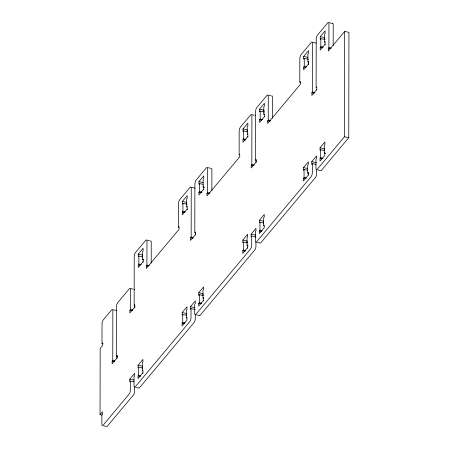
<?xml version="1.0" encoding="UTF-8"?>
<svg xmlns="http://www.w3.org/2000/svg" width="449" height="449" viewBox="0 0 449 449"><rect width="100%" height="100%" fill="white"/><g stroke="black" fill="none" stroke-linecap="round" stroke-linejoin="round"><path stroke-width="0.67" d="M101.889 415.05L100.054 414.651L100.172 348.424L102.597 345.522L102.602 342.856L101.996 343.58L103.214 343.85M101.996 343.58L102.03 324.021A3.098 1.044 -77.7 0 1 103.248 319.907L111.638 309.883A3.098 1.044 -77.7 0 1 112.845 311.095L112.761 360.435L112.155 361.159L112.149 363.825L117.004 358.027L117.004 355.361L116.398 356.085L117.621 356.354M116.398 356.085L116.487 306.746A3.098 1.044 -77.7 0 1 117.705 302.632L129.329 288.741A3.098 1.044 -77.7 0 1 130.536 289.953L130.502 309.513L129.896 310.237L129.89 312.902L134.745 307.105L134.751 304.439L134.144 305.163L134.229 256.716A3.098 1.044 -77.7 0 1 135.446 252.596L145.757 240.277A3.098 1.044 -77.7 0 1 146.969 241.495L146.924 265.05L146.318 265.774L146.312 268.44L179.067 229.299L179.072 226.633L178.466 227.357L178.511 203.801A3.098 1.044 -77.7 0 1 179.729 199.682L190.039 187.362A3.098 1.044 -77.7 0 1 191.246 188.58L191.162 237.027L190.556 237.751L190.55 240.417L195.405 234.619L195.41 231.953L194.804 232.677L194.888 184.23A3.098 1.044 -77.7 0 1 196.106 180.111L206.417 167.791A3.098 1.044 -77.7 0 1 207.623 169.009L207.584 192.565L206.978 193.289L206.972 195.955L239.727 156.813L239.732 154.147L239.126 154.871L239.165 131.316A3.098 1.044 -77.7 0 1 240.383 127.196L250.699 114.877A3.098 1.044 -77.7 0 1 251.906 116.095L251.822 164.542L251.216 165.266L251.21 167.932L256.065 162.134L256.065 159.468L255.459 160.192L255.543 111.745A3.098 1.044 -77.7 0 1 256.761 107.625L267.076 95.306A3.098 1.044 -77.7 0 1 268.283 96.524L268.244 120.079L267.638 120.803L267.632 123.469L300.387 84.328L300.392 81.662L299.786 82.386L299.825 58.83A3.098 1.044 -77.7 0 1 301.043 54.711L311.353 42.391A3.098 1.044 -77.7 0 1 312.566 43.609L312.482 92.056L311.875 92.78L311.87 95.446L316.719 89.648M117.043 358.285L117.049 355.816M195.315 309.524L191.038 308.592L191.021 317.477A3.098 1.044 -77.7 0 1 189.804 321.596L135.211 386.836A3.098 1.044 -77.7 0 1 134.004 385.618L134.021 376.728L134.627 376.004L134.627 373.332L129.778 379.136L129.772 381.802L130.378 381.078L134.043 381.875M130.378 381.078L130.362 389.962A3.098 1.044 -77.7 0 1 129.144 394.082L103.062 425.248A3.098 1.044 -77.7 0 1 101.856 424.036L101.872 415.145L102.479 414.416L102.479 411.75L100.054 414.651M134.649 387.01L134.638 390.899A3.098 1.044 -77.7 0 1 133.42 395.013L107.339 426.18A3.098 1.044 -77.7 0 1 106.402 426.32M134.784 307.997L134.79 305.556M142.344 367.967L138.674 367.17L138.662 375.168L138.056 375.892L138.051 378.563L142.905 372.76M142.945 373.433L142.905 370.094L142.299 370.818L142.316 362.82L142.922 362.096L142.928 359.43L138.073 365.228L138.067 367.894L138.674 367.17M142.535 256.845L138.87 256.048L138.853 264.046L138.247 264.775L138.247 267.441L143.096 261.638M143.719 259.965L142.496 259.696L142.507 251.698L143.119 250.974L143.119 248.308L138.27 254.106L138.264 256.772L138.87 256.048M142.344 368.158L142.35 366.159L138.073 365.228M142.541 257.036L142.546 255.038L138.27 254.106M143.136 262.311L143.102 258.972L142.496 259.696M151.206 263.035L151.24 242.426A3.098 1.044 -77.7 0 0 150.146 241.091M182.754 314.496L182.743 322.494L182.131 323.224L182.131 325.89L186.98 320.086L186.986 317.421L186.38 318.145L186.397 310.147L187.003 309.423L187.003 306.757L182.154 312.555L182.148 315.22L182.754 314.496L186.419 315.293M187.227 204.306L182.951 203.375L182.934 211.372L182.328 212.102L182.322 214.768L187.177 208.97M187.216 209.638L187.182 206.299L186.576 207.028L186.588 199.025L187.194 198.301L187.199 195.635L182.345 201.433L182.345 204.099L182.951 203.375M186.425 315.484L186.43 313.486L182.154 312.555M186.621 204.362L186.621 202.364L182.345 201.433M255.975 237.033L251.698 236.101L251.681 244.991A3.098 1.044 -77.7 0 1 250.463 249.111L195.871 314.345A3.098 1.044 -77.7 0 1 194.664 313.133L194.675 304.242L195.281 303.513L195.287 300.847L190.438 306.65L190.432 309.316L191.038 308.592M195.304 314.524L195.298 318.408A3.098 1.044 -77.7 0 1 194.08 322.528L139.487 387.768A3.098 1.044 -77.7 0 1 138.477 387.773M195.444 234.934L195.45 232.509M202.999 295.481L199.334 294.684L199.322 302.682L198.716 303.406L198.711 306.078L203.56 300.274M203.599 300.948L203.565 297.608L202.959 298.332L202.976 290.335L203.582 289.611L203.588 286.939L198.733 292.742L198.727 295.408L199.334 294.684M203.195 184.359L199.53 183.562L199.513 191.56L198.907 192.284L198.901 194.956L203.756 189.152M204.374 187.48L203.156 187.211L203.167 179.213L203.773 178.489L203.779 175.823L198.924 181.621L198.924 184.286L199.53 183.562M203.004 295.672L203.01 293.674L198.733 292.742M203.795 189.826L203.762 186.487L203.156 187.211M211.866 190.55L211.9 169.941A3.098 1.044 -77.7 0 0 210.8 168.6M247.079 242.808L243.414 242.011L243.397 250.009L242.791 250.733L242.786 253.404L247.64 247.601M248.263 245.929L247.04 245.659L247.051 237.661L247.657 236.937L247.663 234.271L242.814 240.069L242.808 242.735L243.414 242.011M247.882 131.821L243.605 130.889L243.594 138.887L242.988 139.611L242.982 142.282L247.837 136.479M247.876 137.153L247.837 133.813L247.231 134.537L247.247 126.539L247.854 125.815L247.859 123.149L243.004 128.947L242.999 131.613L243.605 130.889M247.085 242.999L247.09 241.001L242.814 240.069M247.276 131.877L247.281 129.879L243.004 128.947M247.68 248.275L247.646 244.935L247.04 245.659M316.023 164.418L312.352 163.616L312.341 172.506A3.098 1.044 -77.7 0 1 311.123 176.625L256.531 241.859A3.098 1.044 -77.7 0 1 255.318 240.642L255.335 231.757L255.941 231.027L255.947 228.361L251.092 234.159L251.092 236.831L251.698 236.101M255.964 242.033L255.958 245.923A3.098 1.044 -77.7 0 1 254.74 250.042L200.147 315.277A3.098 1.044 -77.7 0 1 199.019 314.94M256.104 162.443L256.11 160.024M259.993 222.199L259.977 230.197L259.37 230.921L259.37 233.587L264.22 227.789L264.225 225.123L263.619 225.847L263.63 217.849L264.242 217.125L264.242 214.454L259.393 220.257L259.387 222.923L259.993 222.199L263.658 222.996M264.461 112.009L260.19 111.077L260.173 119.075L259.567 119.799L259.561 122.47L264.416 116.667M264.455 116.673L264.422 114.001L263.816 114.725L263.827 106.727L264.433 106.003L264.439 103.332L259.584 109.135L259.578 111.801L260.19 111.077M263.664 223.187L263.67 221.189L259.393 220.257M263.86 112.065L263.86 110.067L259.584 109.135M272.526 118.065L272.56 97.455A3.098 1.044 -77.7 0 0 271.46 96.114M307.739 170.323L304.074 169.526L304.057 177.523L303.451 178.247L303.445 180.919L308.3 175.116L308.306 172.45L307.7 173.174L308.918 173.443M307.7 173.174L307.711 165.176L308.317 164.452L308.323 161.78L303.468 167.584L303.468 170.25L304.074 169.526M304.265 58.404L304.254 66.401L303.647 67.126L303.642 69.797L308.491 63.994L308.497 61.328L307.891 62.052L307.907 54.054L308.514 53.33L308.519 50.658L303.664 56.462L303.659 59.128L304.265 58.404L308.542 59.335M308.34 175.121L308.345 173.123M308.53 64.667L308.536 62.001M320.524 170.446A3.098 1.044 -77.7 0 0 321.462 170.306L348.761 137.691L348.946 32.345L344.669 31.413L344.484 136.754L317.185 169.374A3.098 1.044 -77.7 0 1 315.978 168.156L315.995 159.266L316.601 158.542L316.607 155.876L311.752 161.674L311.746 164.345L312.352 163.616M316.624 169.548L316.618 173.437A3.098 1.044 -77.7 0 1 315.4 177.557L260.807 242.791A3.098 1.044 -77.7 0 1 259.73 242.64M316.764 89.957L316.725 86.983L316.118 87.707L316.203 39.259A3.098 1.044 -77.7 0 1 317.421 35.14L327.736 22.82A3.098 1.044 -77.7 0 1 328.943 24.033L328.904 47.594L328.292 48.318L328.292 50.984L344.669 31.413M324.318 150.51L320.653 149.713L320.637 157.711L320.03 158.435L320.025 161.101L324.88 155.303L324.885 152.638L324.279 153.362L325.497 153.631M324.279 153.362L324.29 145.364L324.896 144.64L324.902 141.968L320.047 147.772L320.047 150.437L320.653 149.713M325.121 39.523L320.844 38.592L320.833 46.589L320.227 47.313L320.221 49.979L325.076 44.182M325.115 44.855L325.076 41.516L324.47 42.24L324.487 34.242L325.093 33.518L325.098 30.846L320.244 36.65L320.238 39.316L320.844 38.592M324.324 150.701L324.324 148.703L320.047 147.772M324.515 39.579L324.52 37.581L320.244 36.65M333.18 45.579L333.22 24.964A3.098 1.044 -77.7 0 0 332.232 23.533M195.018 307.217L194.714 307.582L190.438 306.65M255.672 234.732L255.369 235.091L251.092 234.159M316.332 162.246L316.029 162.605L311.752 161.674M329.252 22.703L332.456 23.404M312.874 42.273L315.013 42.739M328.904 47.594L331.345 48.127M320.833 46.589L323.274 47.123M328.292 48.318L330.127 48.717M320.227 47.313L322.668 47.847M303.664 56.462L307.941 57.393M304.254 66.401L306.695 66.935M303.647 67.126L305.477 67.53M312.482 92.056L314.923 92.589M311.875 92.78L314.317 93.313M268.592 95.188L270.73 95.654M252.215 114.764L254.353 115.23M268.244 120.079L270.685 120.613M344.484 136.754L348.761 137.691M260.173 119.075L262.614 119.608M267.638 120.803L270.079 121.337M259.567 119.799L261.402 120.203M243.594 138.887L246.035 139.42M242.988 139.611L245.429 140.144M320.637 157.711L323.084 158.244M320.03 158.435L321.866 158.834M317.813 169.958L319.952 170.424M303.468 167.584L307.745 168.515M251.822 164.542L254.263 165.075M251.216 165.266L253.657 165.799M304.057 177.523L306.504 178.057M303.451 178.247L305.286 178.651M207.932 167.679L210.07 168.145M198.924 181.621L203.201 182.552M191.555 187.25L193.693 187.716M207.584 192.565L210.025 193.098M199.513 191.56L201.96 192.093M206.978 193.289L208.807 193.687M198.907 192.284L201.354 192.817M182.934 211.372L185.381 211.906M182.328 212.102L184.769 212.63M259.977 230.197L261.812 230.595M259.37 230.921L261.818 231.454M257.154 242.443L259.292 242.909M191.162 237.027L192.997 237.426M190.556 237.751L192.997 238.284M243.397 250.009L245.233 250.407M242.791 250.733L245.238 251.266M147.272 240.164L149.41 240.63M146.924 265.05L149.371 265.584M138.853 264.046L141.3 264.579M146.318 265.774L148.153 266.173M138.247 264.775L140.082 265.174M199.322 302.682L201.764 303.215M130.844 288.623L132.983 289.089M198.716 303.406L201.158 303.939M196.494 314.929L198.632 315.394M130.502 309.513L132.949 310.046M129.896 310.237L132.343 310.77M182.743 322.494L185.184 323.027M182.131 323.224L184.578 323.751M113.154 309.765L116.358 310.467M112.761 360.435L114.59 360.833M112.155 361.159L114.596 361.692M138.662 375.168L140.492 375.566M138.056 375.892L140.498 376.425M129.778 379.136L134.055 380.067M135.834 387.414L137.972 387.88M103.685 425.832L105.824 426.297M315.63 43.323A3.098 1.044 -77.7 0 1 316.298 42.964M116.246 310.517A3.098 1.044 -77.7 0 1 116.471 310.444M133.942 289.375A3.098 1.044 -77.7 0 1 134.464 289.425M194.316 188.294A3.098 1.044 -77.7 0 1 195.079 187.974M255.195 115.589A3.098 1.044 -77.7 0 1 255.739 115.488"/></g></svg>
